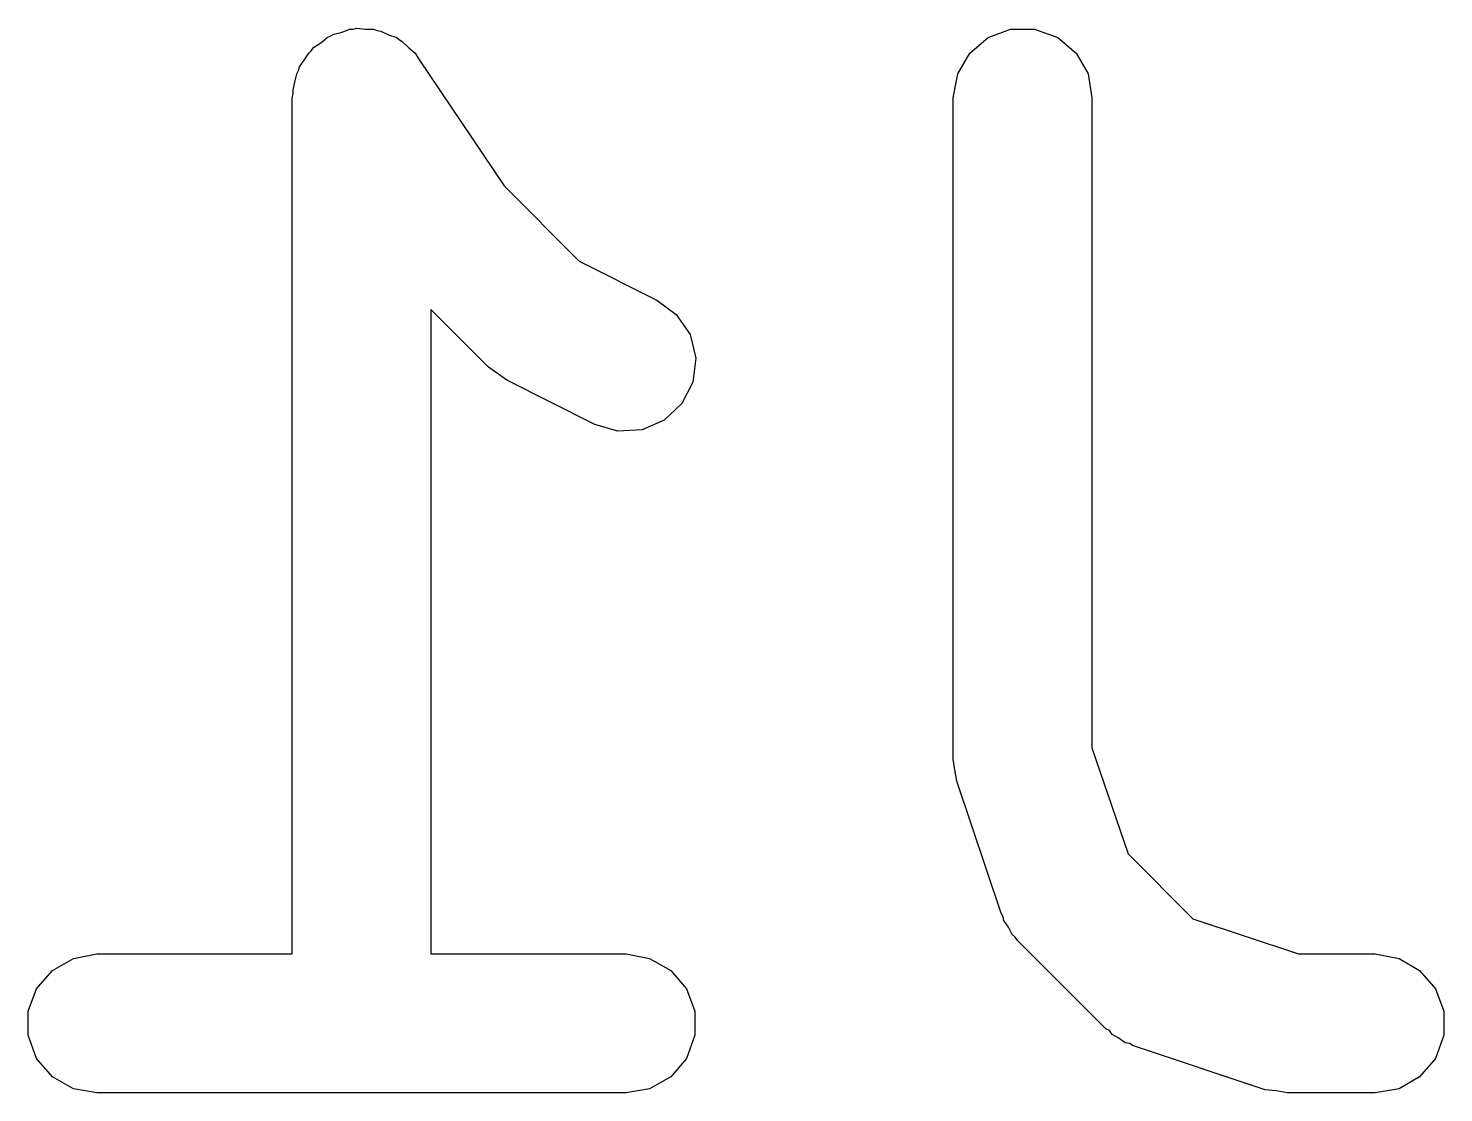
# Model space of a CAD drawing. Extents: x 75.9 to 131.3, y -111.1 to -91.2.
# Drawn here: x 108.959 to 110.488, y -100.177 to -99.028 of the extents above; entities that cross this region are included whole.
import ezdxf

# ---------------------------------------------------------------- set-up
doc = ezdxf.new("R2010")
doc.units = 0
doc.header["$MEASUREMENT"] = 0
doc.layers.add('BLACK', color=7, linetype='CONTINUOUS')

msp = doc.modelspace()

# ---------------------------------------------------------------- linework, layer by layer
at = {"layer": 'Black'}
for p, q in [((109.289, -99.0337), (109.298, -99.0316)), ((109.298, -99.0316), (109.306, -99.0285)), ((109.306, -99.0285), (109.31, -99.0285)), ((109.31, -99.0285), (109.314, -99.0275)), ((109.314, -99.0275), (109.323, -99.0285)), ((109.323, -99.0285), (109.332, -99.0285)), ((109.332, -99.0285), (109.336, -99.0299)), ((109.336, -99.0299), (109.34, -99.0304)), ((109.34, -99.0304), (109.348, -99.0344)), ((109.996, -99.0374), (110.02, -99.0285)), ((110.02, -99.0285), (110.046, -99.0285)), ((110.046, -99.0285), (110.071, -99.0374)), ((109.265, -99.0515), (109.267, -99.0481)), ((109.267, -99.0481), (109.275, -99.0432)), ((109.275, -99.0432), (109.282, -99.0374)), ((109.282, -99.0374), (109.285, -99.036)), ((109.285, -99.036), (109.289, -99.0337)), ((109.348, -99.0344), (109.357, -99.0374)), ((109.357, -99.0374), (109.36, -99.0401)), ((109.36, -99.0401), (109.363, -99.0419)), ((109.363, -99.0419), (109.37, -99.0484)), ((109.37, -99.0484), (109.377, -99.0542)), ((109.976, -99.0542), (109.996, -99.0374)), ((110.071, -99.0374), (110.091, -99.0542)), ((109.252, -99.0691), (109.257, -99.0619)), ((109.257, -99.0619), (109.262, -99.0542)), ((109.262, -99.0542), (109.265, -99.0515)), ((109.377, -99.0542), (109.379, -99.0578)), ((109.379, -99.0578), (109.381, -99.0608)), ((109.381, -99.0608), (109.473, -99.1975)), ((109.963, -99.0767), (109.976, -99.0542)), ((110.091, -99.0542), (110.104, -99.0767)), ((109.247, -99.0855), (109.249, -99.0767)), ((109.249, -99.0767), (109.251, -99.0731)), ((109.251, -99.0731), (109.252, -99.0691)), ((109.958, -99.1024), (109.963, -99.0767)), ((110.104, -99.0767), (110.108, -99.1024)), ((109.245, -99.0941), (109.247, -99.0855)), ((109.245, -99.0983), (109.245, -99.0941)), ((109.244, -99.1024), (109.245, -99.0983)), ((109.244, -100.027), (109.244, -99.1024)), ((109.958, -99.8167), (109.958, -99.1024)), ((110.108, -99.1024), (110.108, -99.8045)), ((109.473, -99.1975), (109.554, -99.2788)), ((109.554, -99.2788), (109.638, -99.321)), ((109.638, -99.321), (109.659, -99.3365)), ((109.456, -99.3935), (109.394, -99.3311)), ((109.394, -99.3311), (109.394, -100.027)), ((109.659, -99.3365), (109.674, -99.3583)), ((109.674, -99.3583), (109.68, -99.3836)), ((109.68, -99.3836), (109.677, -99.4095)), ((109.466, -99.4004), (109.456, -99.3935)), ((109.476, -99.4076), (109.466, -99.4004)), ((109.571, -99.4552), (109.476, -99.4076)), ((109.677, -99.4095), (109.665, -99.4328)), ((109.665, -99.4328), (109.646, -99.4507)), ((109.596, -99.4626), (109.571, -99.4552)), ((109.622, -99.461), (109.596, -99.4626)), ((109.646, -99.4507), (109.622, -99.461)), ((110.108, -99.8045), (110.147, -99.919)), ((109.96, -99.8285), (109.958, -99.8167)), ((109.962, -99.8404), (109.96, -99.8285)), ((110.01, -99.9832), (109.962, -99.8404)), ((110.147, -99.919), (110.217, -99.9892)), ((110.012, -99.987), (110.01, -99.9832)), ((110.013, -99.9912), (110.012, -99.987)), ((110.018, -99.9984), (110.013, -99.9912)), ((110.217, -99.9892), (110.331, -100.027)), ((110.022, -100.006), (110.018, -99.9984)), ((110.025, -100.009), (110.022, -100.006)), ((110.028, -100.013), (110.025, -100.009)), ((109.008, -100.032), (109.033, -100.027)), ((109.033, -100.027), (109.244, -100.027)), ((109.394, -100.027), (109.605, -100.027)), ((109.605, -100.027), (109.63, -100.032)), ((110.123, -100.108), (110.028, -100.013)), ((110.331, -100.027), (110.414, -100.027)), ((110.414, -100.027), (110.44, -100.032)), ((108.985, -100.045), (109.008, -100.032)), ((109.63, -100.032), (109.653, -100.045)), ((110.44, -100.032), (110.462, -100.045)), ((108.968, -100.065), (108.985, -100.045)), ((109.653, -100.045), (109.67, -100.065)), ((110.462, -100.045), (110.479, -100.065)), ((108.959, -100.089), (108.968, -100.065)), ((109.67, -100.065), (109.679, -100.089)), ((110.479, -100.065), (110.488, -100.089)), ((108.959, -100.115), (108.959, -100.089)), ((109.679, -100.089), (109.679, -100.115)), ((110.488, -100.089), (110.488, -100.115)), ((108.968, -100.14), (108.959, -100.115)), ((109.679, -100.115), (109.67, -100.14)), ((110.127, -100.11), (110.123, -100.108)), ((110.13, -100.114), (110.127, -100.11)), ((110.137, -100.118), (110.13, -100.114)), ((110.144, -100.123), (110.137, -100.118)), ((110.488, -100.115), (110.479, -100.14)), ((110.149, -100.124), (110.144, -100.123)), ((110.152, -100.126), (110.149, -100.124)), ((110.295, -100.174), (110.152, -100.126)), ((108.985, -100.16), (108.968, -100.14)), ((109.67, -100.14), (109.653, -100.16)), ((110.479, -100.14), (110.462, -100.16)), ((109.008, -100.173), (108.985, -100.16)), ((109.653, -100.16), (109.63, -100.173)), ((110.462, -100.16), (110.44, -100.173)), ((109.033, -100.177), (109.008, -100.173)), ((109.605, -100.177), (109.033, -100.177)), ((109.63, -100.173), (109.605, -100.177)), ((110.307, -100.175), (110.295, -100.174)), ((110.319, -100.177), (110.307, -100.175)), ((110.414, -100.177), (110.319, -100.177)), ((110.44, -100.173), (110.414, -100.177))]:
    msp.add_line(p, q, dxfattribs=at)

doc.saveas('drawing.dxf')
